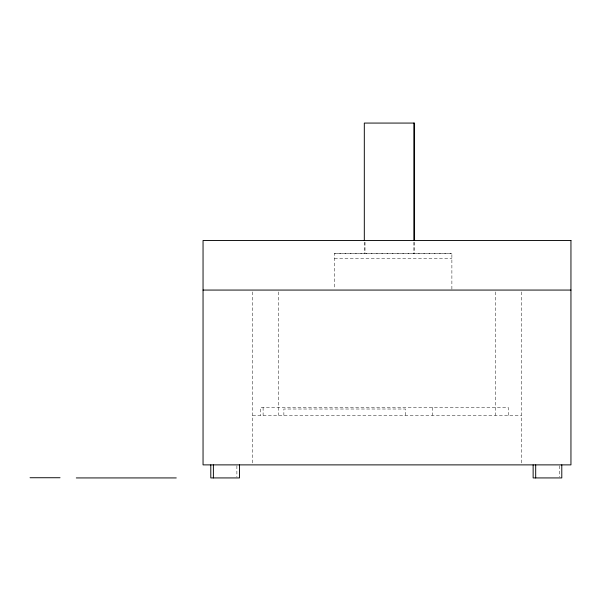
<?xml version="1.0" encoding="UTF-8"?>
<svg xmlns="http://www.w3.org/2000/svg" width="601" height="601" viewBox="0 0 601 601"><rect width="100%" height="100%" fill="white"/><g stroke="black" fill="none" stroke-linecap="round" stroke-linejoin="round"><path stroke-width="0.45" stroke-dasharray="3 2.25" d="M334.472 253.532L451.884 253.532M334.472 258.603L451.884 258.603M252.623 415.306L521.375 415.306M559.231 465.813L559.231 476.999M521.375 291.936L521.375 464.881M508.326 415.306L508.326 407.478L260.451 407.478L260.451 415.306M495.284 291.936L495.284 415.306M451.884 289.126L451.884 253.389L334.472 253.389L334.472 289.126M432.705 407.478L432.705 415.306M414.562 242.271L414.562 253.532M413.856 242.271L413.856 253.532M405.39 415.306L405.39 409.018L283.867 409.018L283.867 415.306M365.017 242.271L365.017 253.532M364.311 242.271L364.311 253.532M278.714 291.936L278.714 415.306M263.103 407.478L263.103 415.306M252.623 291.936L252.623 464.881M236.884 465.813L236.884 476.999"/><path stroke-width="0.9" d="M203.048 290.065L570.95 290.065M30.05 477.735L60.04 477.735M76.304 477.93L176.266 477.93M561.792 464.881L561.792 477.93L533.132 477.93L533.132 464.881M535.694 464.881L535.694 477.93M414.562 240.392L414.562 123.07L364.311 123.07L364.311 240.392M413.856 123.07L413.856 240.392M239.483 464.881L239.483 477.93L210.793 477.93L210.793 464.881M213.385 464.881L213.385 477.93M570.95 240.49L203.048 240.49L203.048 464.881L570.95 464.881L570.95 240.49"/></g></svg>
